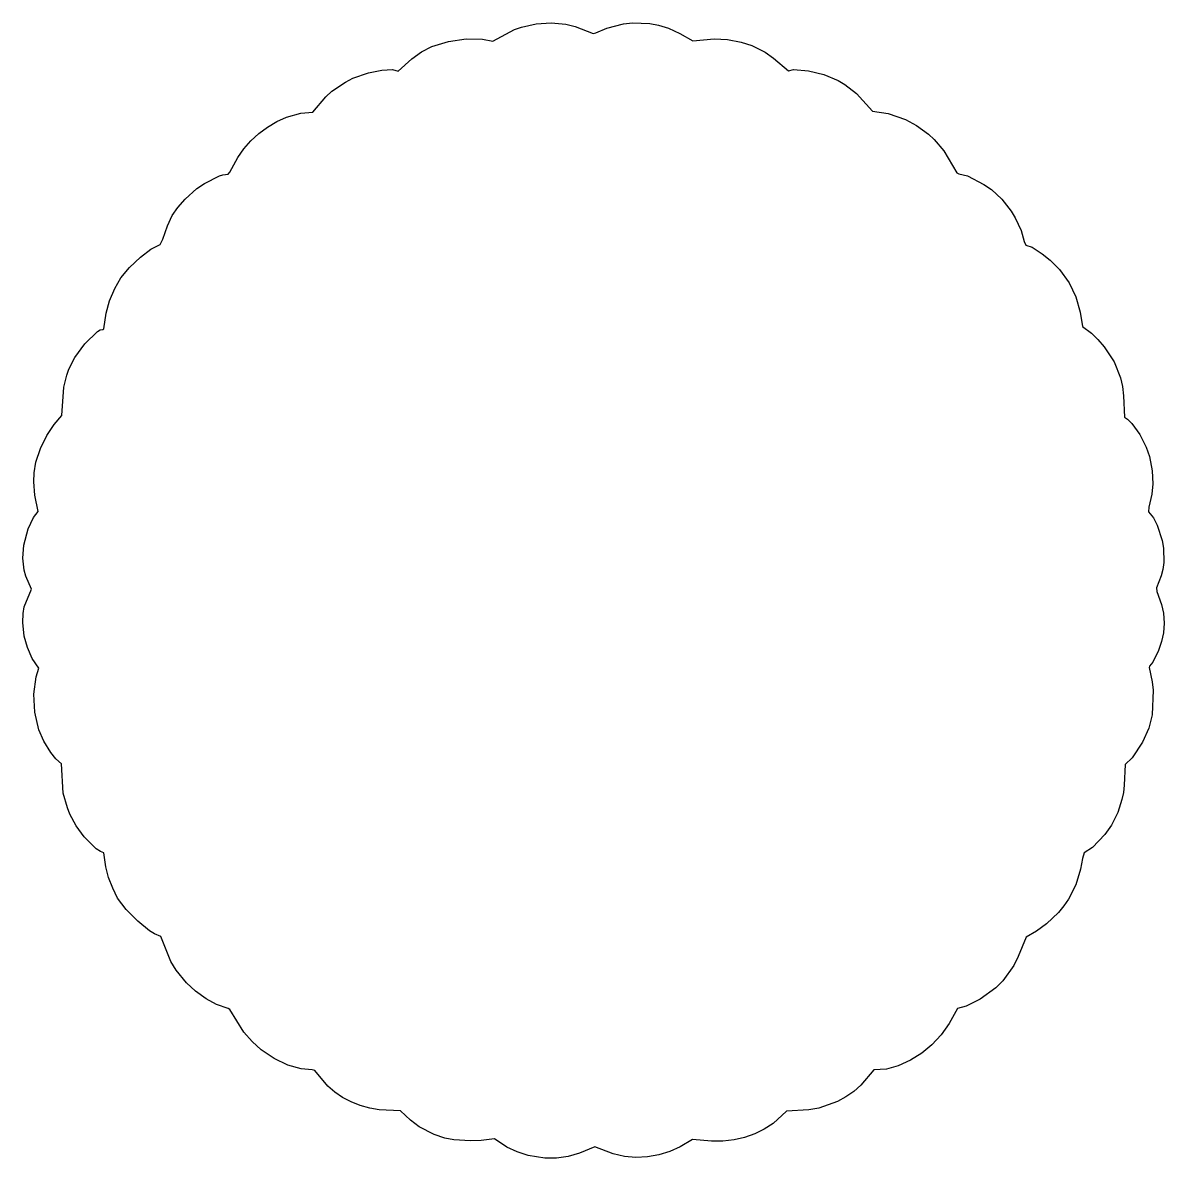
# Model space of a CAD drawing. Header units: metres. Extents: x 4 to 296, y 5 to 295.
import ezdxf

# ---------------------------------------------------------------- set-up
doc = ezdxf.new("R2010")
doc.units = ezdxf.units.M

msp = doc.modelspace()

# ---------------------------------------------------------------- linework, layer by layer
at = {"layer": 'CUT'}
msp.add_lwpolyline([(8.4619, 130.1072), (6.7617, 132.5801), (5.5115, 135.3797), (4.6834, 138.3196), (4.3896, 141.8016), (4.4481, 144.0572), (4.7445, 145.7902), (6.5571, 150.246), (5.1707, 153.5734), (4.7426, 155.1009), (4.3617, 158.2061), (4.5949, 161.4687), (5.6988, 165.6468), (7.0783, 168.5521), (8.2546, 170.0654), (7.437, 174.271), (7.1734, 177.6971), (7.2629, 180.0014), (7.7023, 182.6679), (8.8548, 186.1349), (10.4462, 189.4677), (12.3336, 192.3316), (14.3404, 194.5499), (14.8494, 201.7866), (15.5568, 204.8904), (16.1314, 206.4045), (17.6678, 209.3561), (20.1801, 212.8403), (23.4397, 216.0418), (24.066, 216.436), (24.8008, 216.4986), (25.0679, 216.7187), (25.6021, 220.6903), (26.4877, 223.8281), (27.7963, 226.9796), (29.402, 229.7377), (31.5995, 232.3158), (34.3813, 234.9791), (37.044, 237.0476), (39.3993, 238.2139), (40.0935, 239.5949), (41.2366, 242.9332), (42.4958, 245.5982), (43.9087, 247.6432), (45.7345, 249.7326), (48.7545, 252.4889), (50.6725, 253.779), (54.5595, 255.6925), (55.3647, 255.9981), (56.7705, 256.1803), (57.1836, 256.6542), (59.2182, 260.431), (60.7567, 262.6459), (62.5327, 264.6841), (64.5717, 266.5427), (66.7869, 268.1646), (69.1527, 269.5516), (71.6665, 270.6725), (75.2587, 271.7307), (78.3192, 271.9299), (81.664, 275.876), (83.2313, 277.298), (86.6572, 279.6647), (88.5561, 280.629), (92.5703, 282.006), (95.9677, 282.687), (98.7058, 282.8638), (100.0801, 282.4509), (103.563, 285.6128), (106.0957, 287.3789), (108.6893, 288.7169), (112.9363, 290.0349), (117.4496, 290.6864), (121.615, 290.5716), (124.2646, 290.0806), (129.7841, 293.0239), (131.5537, 293.6421), (135.3135, 294.5265), (139.1533, 294.7598), (142.9094, 294.378), (145.2965, 293.7813), (149.8323, 292.0693), (150.5508, 292.1848), (153.3743, 293.4357), (157.5656, 294.5202), (159.854, 294.7608), (164.3042, 294.5851), (166.5312, 294.1936), (169.082, 293.4311), (172.0026, 292.0167), (175.2474, 290.1432), (180.688, 290.7174), (184.1182, 290.4828), (187.6247, 289.8577), (190.3449, 288.9686), (193.6947, 287.235), (195.8674, 285.7469), (199.6791, 282.5055), (200.9581, 282.8663), (204.747, 282.5382), (208.6779, 281.5407), (212.3369, 280.0084), (214.0537, 279.0144), (217.0446, 276.6979), (221.1034, 272.2496), (225.1191, 271.666), (229.5545, 270.1095), (232.3291, 268.589), (235.4082, 266.3311), (236.8193, 264.981), (239.3081, 262.0824), (242.621, 256.5233), (243.1322, 256.2269), (245.3111, 255.7143), (249.5024, 253.5451), (251.4467, 252.1993), (254.0895, 249.7623), (256.4547, 246.6918), (257.4747, 245.0126), (259.0256, 241.7649), (259.8226, 238.9466), (260.2529, 238.0434), (261.8748, 237.5148), (264.4355, 235.8371), (266.3967, 234.2324), (268.7936, 231.8025), (271.2433, 228.462), (273.0021, 224.8562), (274.0986, 220.9563), (274.6751, 217.2575), (276.9498, 215.5605), (278.5666, 214.0051), (280.2247, 212.1366), (282.7439, 208.2993), (284.3754, 204.1881), (284.8804, 201.9697), (285.1809, 199.5982), (285.4188, 194.1853), (286.2058, 193.652), (287.294, 192.5047), (289.275, 189.728), (290.9311, 186.5372), (291.7679, 184.1459), (292.4727, 180.5046), (292.5928, 177.1623), (292.4131, 174.51), (291.6479, 171.2402), (291.5326, 169.9884), (292.8379, 168.4447), (293.7543, 166.5893), (295.0145, 162.6917), (295.3467, 160.7016), (295.4641, 157.0705), (295.1992, 155.3383), (294.7788, 153.6831), (293.5889, 150.6474), (293.6774, 149.7037), (294.8749, 146.4048), (295.3423, 144.155), (295.5219, 141.6023), (295.3165, 139.1106), (294.8417, 136.909), (294.0455, 134.6365), (292.6318, 131.6297), (291.7406, 130.6245), (291.6611, 130.2787), (292.4989, 126.6135), (292.6797, 124.475), (292.5002, 118.1972), (291.646, 114.8109), (289.9859, 111.2513), (287.3423, 107.2556), (285.5503, 105.5943), (285.3566, 100.3108), (285.1213, 98.4472), (284.7601, 96.6431), (283.6778, 93.2789), (282.0553, 90.0858), (280.3783, 87.6887), (277.2548, 84.4197), (275.1232, 82.9984), (274.6631, 81.598), (274.2135, 78.8605), (272.9854, 74.8837), (271.0966, 71.186), (269.945, 69.4705), (268.5911, 67.8155), (265.528, 64.9015), (262.9872, 63.0122), (260.2848, 61.5225), (258.3046, 56.5342), (257.185, 54.2911), (254.3521, 50.3288), (252.5758, 48.5514), (248.6202, 45.6506), (245.0231, 43.8945), (242.8125, 43.3239), (240.6826, 39.4504), (238.647, 36.6154), (236.2402, 34.0006), (233.7174, 31.8884), (230.8238, 30.1144), (227.6362, 28.7141), (224.661, 27.8564), (221.4926, 27.6858), (218.1032, 23.745), (216.3288, 22.174), (214.3486, 20.7819), (212.1598, 19.5956), (207.3916, 17.8971), (204.8831, 17.4268), (199.201, 17.0801), (195.7617, 13.9993), (193.5118, 12.5444), (191.0754, 11.3413), (188.503, 10.4276), (185.8138, 9.8096), (182.9772, 9.4873), (180.0606, 9.4889), (175.1731, 9.9021), (172.0755, 8.0352), (169.4326, 6.8445), (166.6284, 5.956), (163.7302, 5.4496), (160.7526, 5.3287), (157.8238, 5.569), (154.9527, 6.1948), (150.2918, 8.0265), (146.3678, 6.4195), (143.4682, 5.5701), (140.5163, 5.1515), (137.552, 5.1236), (133.2905, 5.8288), (130.4529, 6.7728), (127.8567, 7.9374), (124.7279, 10.0374), (121.2839, 9.6058), (118.5289, 9.5166), (114.3062, 9.7803), (111.9922, 10.231), (109.2719, 11.1496), (105.5107, 13.1185), (103.236, 14.8006), (100.6855, 17.168), (95.2985, 17.4265), (92.8431, 17.8678), (90.4113, 18.5585), (88.1043, 19.4781), (85.9481, 20.6325), (83.9727, 21.9689), (82.1405, 23.5027), (78.8108, 27.4765), (78.201, 27.6844), (75.3859, 27.951), (71.9781, 28.8736), (68.4961, 30.5287), (65.1863, 32.7489), (62.8297, 34.872), (60.7196, 37.2752), (57.1271, 43.0312), (56.7019, 43.3457), (53.7761, 44.3469), (51.1349, 45.8144), (48.4523, 47.7293), (46.0979, 49.8464), (43.4602, 53.0703), (42.154, 55.292), (39.6006, 61.6343), (37.9631, 62.3321), (36.6934, 63.1276), (33.7043, 65.58), (30.7445, 68.5989), (28.5503, 71.482), (27.292, 73.999), (26.2218, 76.766), (25.5441, 79.423), (25.0387, 83.0129), (24.1746, 83.3185), (23.0658, 84.0402), (20.0055, 87.0998), (17.9807, 89.8975), (16.3954, 92.8626), (15.7349, 94.4853), (14.6734, 98.2729), (14.211, 105.7363), (12.774, 107.0166), (11.5395, 108.6403), (9.7425, 111.5004), (8.4807, 114.4048), (7.413, 118.8659), (7.173, 123.5028), (7.7896, 127.909), (8.4619, 130.1072)], close=True, dxfattribs=at)

doc.saveas('drawing.dxf')
